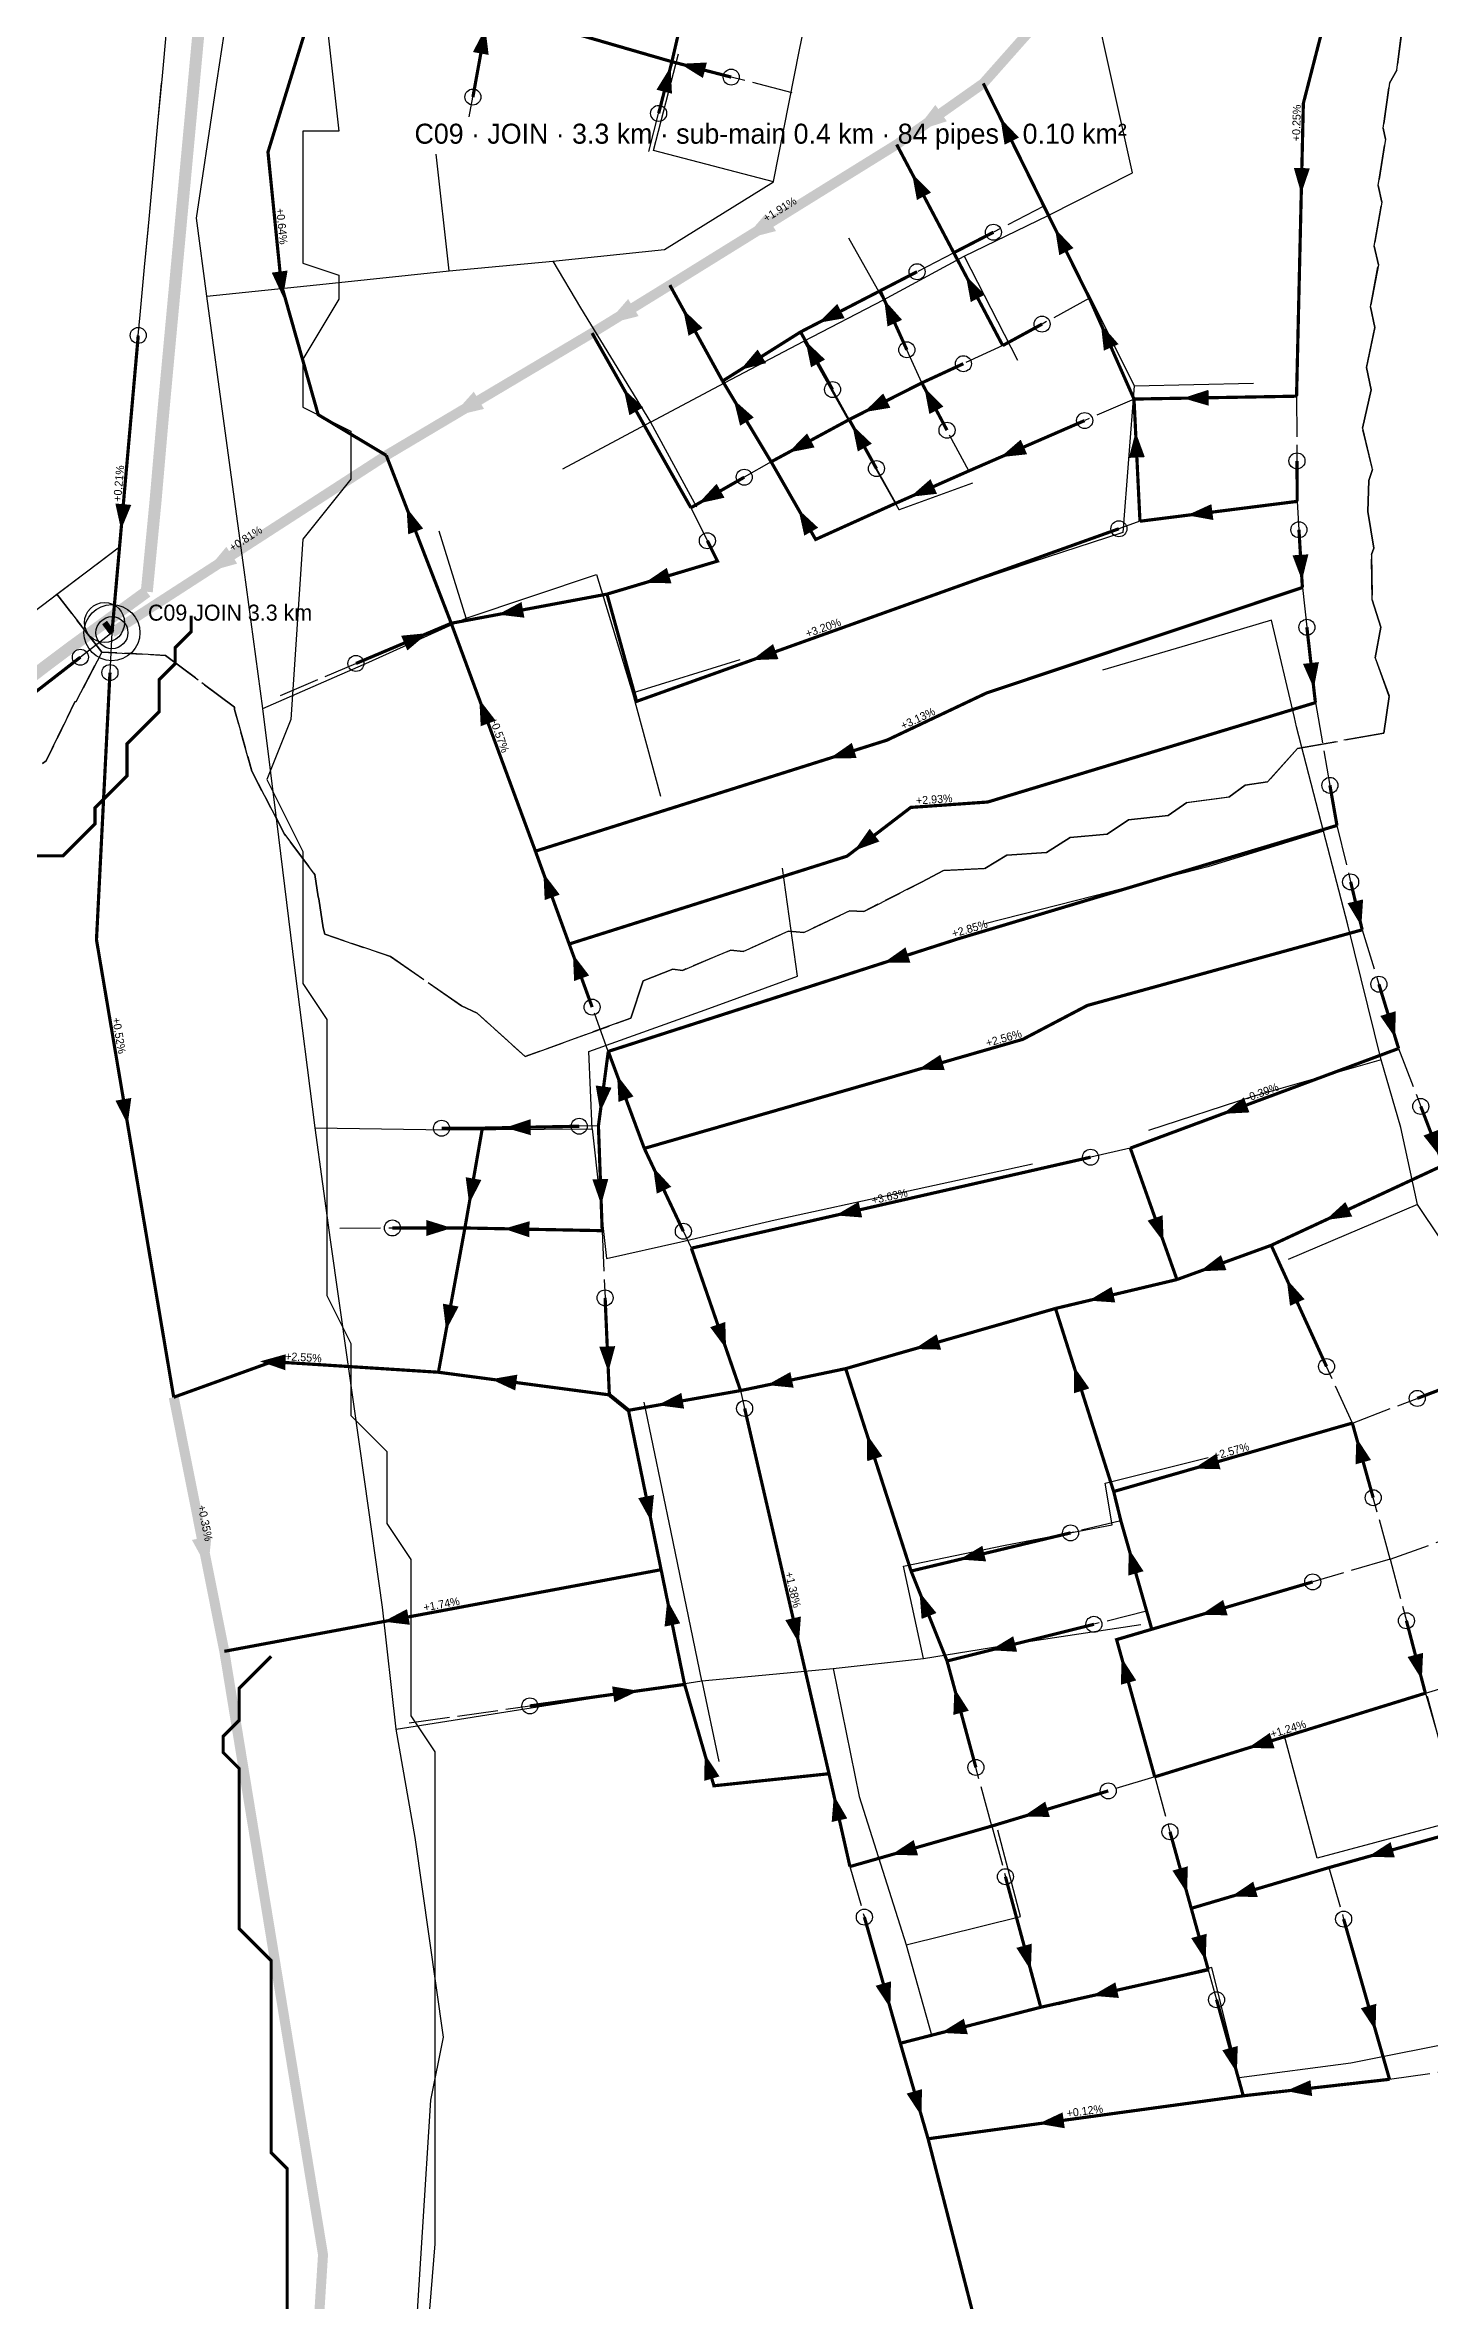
# Model space of a CAD drawing. Header units: metres. Extents: x 442821 to 452274, y 2561971 to 2571293.
# Drawn here: x 449895 to 450241, y 2568316 to 2568880 of the extents above; entities that cross this region are included whole.
import ezdxf
from ezdxf.enums import TextEntityAlignment as Align

# ---------------------------------------------------------------- set-up
doc = ezdxf.new("R2010")
doc.units = ezdxf.units.M
doc.header["$LTSCALE"] = 8
doc.linetypes.add('DASHDOT', pattern=[3.556, 2.54, -0.508, 0, -0.508])
doc.linetypes.add('DASHED', pattern=[1.524, 1.27, -0.254])
for name, color, linetype in [('A_ARROWS', 7, 'Continuous'), ('A_BUILT_2006', 252, 'Continuous'), ('A_CATCH_LABEL', 7, 'Continuous'), ('A_CATCHMENTS', 7, 'Continuous'), ('A_DROPPED', 1, 'Continuous'), ('A_ENVELOPE', 3, 'Continuous'), ('A_GRADIENT', 8, 'Continuous'), ('A_HEAD_GAP', 8, 'Continuous'), ('A_HEADS', 8, 'Continuous'), ('A_JOIN_LINK', 6, 'Continuous'), ('A_MAIN_PIPE', 5, 'Continuous'), ('A_OUTLET_LABEL', 7, 'Continuous'), ('A_OUTLETS', 7, 'Continuous'), ('A_STREAMS', 5, 'Continuous'), ('A_WADI', 4, 'Continuous')]:
    doc.layers.add(name, color=color, linetype=linetype)

msp = doc.modelspace()

# ---------------------------------------------------------------- linework, layer by layer
at = {"layer": 'A_ARROWS', "color": 2}
for points in [[(450005.41, 2568883.72), (450006.24, 2568877.06), (450002.3, 2568877.78)], [(450051.7, 2568874.07), (450052.05, 2568867.37), (450048.17, 2568868.36)], [(450054.09, 2568874.83), (450060.78, 2568875.16), (450059.78, 2568871.29)], [(450112.77, 2568857.91), (450117.87, 2568864.56), (450120.75, 2568860.47)], [(450134.13, 2568861.26), (450138.76, 2568856.41), (450135.17, 2568854.63)], [(450112.04, 2568847.4), (450116.8, 2568842.67), (450113.26, 2568840.8)], [(450209.3, 2568842.38), (450207.45, 2568848.82), (450211.45, 2568848.73)], [(450069.93, 2568830.95), (450075.42, 2568837.29), (450078.05, 2568833.04)], [(450147.78, 2568833.64), (450152.41, 2568828.78), (450148.83, 2568827.01)], [(449954.85, 2568816.57), (449952.03, 2568822.65), (449955.99, 2568823.17)], [(450125.5, 2568821.88), (450130.25, 2568817.15), (450126.71, 2568815.29)], [(450035.59, 2568809.71), (450041.09, 2568816.04), (450043.72, 2568811.78)], [(450105.1, 2568815.85), (450109.56, 2568810.84), (450105.91, 2568809.2)], [(450054.85, 2568813.44), (450059.69, 2568808.79), (450056.18, 2568806.87)], [(450088.59, 2568810.1), (450093.35, 2568814.81), (450095.19, 2568811.26)], [(450159.22, 2568809.81), (450163.64, 2568804.77), (450159.98, 2568803.15)], [(450085.43, 2568805.56), (450090.29, 2568800.93), (450086.79, 2568798.99)], [(450069.1, 2568798.32), (450073.45, 2568803.43), (450075.58, 2568800.04)], [(449996.92, 2568786.65), (450002.52, 2568792.89), (450005.08, 2568788.59)], [(450039.99, 2568793.57), (450044.88, 2568788.98), (450041.4, 2568787.01)], [(450115.12, 2568793.89), (450119.9, 2568789.18), (450116.37, 2568787.3)], [(450179.76, 2568791.27), (450186.12, 2568793.38), (450186.19, 2568789.38)], [(450067.48, 2568790.9), (450072.5, 2568786.45), (450069.07, 2568784.39)], [(450100.03, 2568787.78), (450104.84, 2568792.45), (450106.64, 2568788.88)], [(450081.12, 2568777.68), (450085.8, 2568782.49), (450087.7, 2568778.97)], [(450097.12, 2568784.52), (450101.98, 2568779.9), (450098.48, 2568777.95)], [(450167.91, 2568782.83), (450170.22, 2568776.54), (450166.23, 2568776.34)], [(450134.13, 2568776.53), (450139.2, 2568780.91), (450140.8, 2568777.25)], [(450111.61, 2568766.62), (450116.65, 2568771.04), (450118.27, 2568767.38)], [(449914.37, 2568758.4), (449912.95, 2568764.95), (449916.93, 2568764.6)], [(450058.64, 2568764.96), (450063.2, 2568769.87), (450065.19, 2568766.4)], [(450180.75, 2568762.01), (450186.85, 2568764.79), (450187.35, 2568760.82)], [(449985.7, 2568763.93), (449989.87, 2568758.68), (449986.14, 2568757.24)], [(450083.66, 2568763.46), (450088.58, 2568758.9), (450085.11, 2568756.91)], [(449935.32, 2568747.68), (449940.68, 2568754.12), (449943.4, 2568749.93)], [(450045.2, 2568745.11), (450050.76, 2568748.86), (450051.91, 2568745.02)], [(450209.48, 2568745.73), (450207.11, 2568752), (450211.1, 2568752.24)], [(450008.52, 2568737.2), (450014.44, 2568740.34), (450015.18, 2568736.41)], [(449991.04, 2568732.56), (449985.92, 2568728.22), (449984.37, 2568731.91)], [(450071.95, 2568725.79), (450077.31, 2568729.83), (450078.65, 2568726.06)], [(450212.44, 2568718.74), (450209.74, 2568724.87), (450213.71, 2568725.32)], [(450003.91, 2568715.99), (450008, 2568710.68), (450004.25, 2568709.29)], [(450091.49, 2568701.29), (450096.99, 2568705.13), (450098.2, 2568701.31)], [(450097.6, 2568678.19), (450101.46, 2568683.66), (450103.9, 2568680.49)], [(450019.93, 2568672.54), (450024, 2568667.21), (450020.24, 2568665.84)], [(450027.29, 2568652.31), (450031.35, 2568646.98), (450027.6, 2568645.61)]]:
    msp.add_solid(points, dxfattribs=at)
at = {"layer": 'A_ARROWS', "color": 1}
for points in [[(450224.32, 2568659.31), (450220.88, 2568665.06), (450224.76, 2568666)], [(450104.92, 2568650.16), (450110.4, 2568654.02), (450111.63, 2568650.21)], [(450232.84, 2568631.35), (450229.05, 2568636.88), (450232.87, 2568638.05)], [(450113.51, 2568623.48), (450119.11, 2568627.18), (450120.21, 2568623.33)], [(450034.13, 2568612.89), (450032.99, 2568619.5), (450036.95, 2568618.97)], [(450038.34, 2568622.07), (450042.44, 2568616.77), (450038.69, 2568615.38)], [(449916.02, 2568609.74), (449912.98, 2568615.72), (449916.93, 2568616.39)], [(450189.66, 2568612.41), (450194.96, 2568616.52), (450196.36, 2568612.77)], [(450010.34, 2568608.95), (450016.7, 2568611.08), (450016.78, 2568607.08)], [(450244, 2568601.72), (450239.84, 2568606.98), (450243.57, 2568608.41)], [(450001.36, 2568589.93), (450000.49, 2568596.58), (450004.43, 2568595.89)], [(450034.37, 2568589.7), (450032.15, 2568596.03), (450036.14, 2568596.17)], [(450047.33, 2568599.11), (450051.87, 2568594.18), (450048.25, 2568592.47)], [(450092.9, 2568587.04), (450098.69, 2568590.42), (450099.58, 2568586.52)], [(450215.38, 2568585.88), (450220.34, 2568590.39), (450222.03, 2568586.76)], [(449997.06, 2568583.89), (449990.66, 2568581.89), (449990.66, 2568585.89)], [(450010.02, 2568583.7), (450016.46, 2568585.58), (450016.38, 2568581.58)], [(450174.92, 2568580.37), (450170.9, 2568585.73), (450174.67, 2568587.07)], [(450183.91, 2568573.06), (450189.24, 2568577.12), (450190.6, 2568573.36)], [(450156.14, 2568565.74), (450161.91, 2568569.17), (450162.83, 2568565.28)], [(450205.67, 2568571.08), (450210.14, 2568566.09), (450206.5, 2568564.43)], [(449995.6, 2568558.33), (449994.79, 2568564.98), (449998.73, 2568564.26)], [(450065.57, 2568553.7), (450061.59, 2568559.1), (450065.37, 2568560.4)], [(450112.59, 2568553.65), (450118.19, 2568557.34), (450119.29, 2568553.5)], [(449949.09, 2568550.55), (449955.55, 2568552.34), (449955.42, 2568548.34)], [(450036.15, 2568547.88), (450033.88, 2568554.19), (450037.87, 2568554.37)], [(450006.8, 2568546.1), (450013.41, 2568547.24), (450012.88, 2568543.28)], [(450075.77, 2568544.63), (450081.63, 2568547.89), (450082.45, 2568543.98)], [(450152.5, 2568549.29), (450156.34, 2568543.8), (450152.53, 2568542.59)], [(450048.43, 2568539.6), (450054.39, 2568542.68), (450055.08, 2568538.74)], [(450100.76, 2568532.31), (450104.63, 2568526.84), (450100.83, 2568525.61)], [(450223.08, 2568531.52), (450226.73, 2568525.9), (450222.87, 2568524.82)], [(450182.44, 2568523.76), (450188.04, 2568527.45), (450189.14, 2568523.61)], [(450046.87, 2568510.5), (450043.62, 2568516.37), (450047.54, 2568517.17)], [(449936.09, 2568498.58), (449932.08, 2568505.94), (449936.98, 2568506.92)], [(450123.85, 2568501.03), (450129.61, 2568504.47), (450130.54, 2568500.58)], [(450166.22, 2568503.71), (450169.9, 2568498.11), (450166.06, 2568497.01)], [(449979.91, 2568485.51), (449985.83, 2568488.65), (449986.56, 2568484.72)], [(450050.88, 2568490.94), (450054.12, 2568485.08), (450050.2, 2568484.27)], [(450113.91, 2568492.87), (450118.14, 2568487.67), (450114.43, 2568486.19)], [(450184.21, 2568487.21), (450189.78, 2568490.94), (450190.91, 2568487.1)], [(450083.76, 2568480.12), (450080.37, 2568485.9), (450084.27, 2568486.8)], [(450131.59, 2568478.37), (450137.32, 2568481.86), (450138.29, 2568477.98)], [(450239.44, 2568471), (450235.88, 2568476.69), (450239.75, 2568477.7)], [(450164.43, 2568476.46), (450168.07, 2568470.82), (450164.22, 2568469.75)], [(450043.7, 2568468.23), (450037.64, 2568465.36), (450037.09, 2568469.32)], [(450122.63, 2568468.9), (450126.23, 2568463.24), (450122.37, 2568462.2)], [(450195.92, 2568453.9), (450201.44, 2568457.7), (450202.62, 2568453.88)], [(450060.24, 2568452.42), (450063.93, 2568446.83), (450060.09, 2568445.72)], [(450092.5, 2568442.12), (450095.86, 2568436.32), (450091.96, 2568435.44)], [(450139.78, 2568436.78), (450145.33, 2568440.54), (450146.48, 2568436.71)], [(450106.85, 2568427.25), (450112.45, 2568430.93), (450113.55, 2568427.08)], [(450225.99, 2568426.77), (450231.62, 2568430.42), (450232.69, 2568426.57)], [(450180.75, 2568417.66), (450177.11, 2568423.29), (450180.97, 2568424.36)], [(450191.74, 2568416.8), (450197.31, 2568420.53), (450198.44, 2568416.7)], [(450141.72, 2568398.33), (450138.12, 2568403.99), (450141.98, 2568405.03)], [(450185.43, 2568400.8), (450181.79, 2568406.43), (450185.65, 2568407.5)], [(450106.61, 2568388.91), (450102.93, 2568394.51), (450106.78, 2568395.61)], [(450157.05, 2568392.02), (450162.85, 2568395.37), (450163.73, 2568391.46)], [(450227.88, 2568383.3), (450224.2, 2568388.9), (450228.04, 2568390.01)], [(450119.27, 2568382.75), (450124.98, 2568386.28), (450125.97, 2568382.4)], [(450193.22, 2568372.76), (450189.58, 2568378.39), (450193.43, 2568379.46)], [(450205.46, 2568368.21), (450211.59, 2568370.91), (450212.04, 2568366.94)], [(450114.39, 2568361.97), (450110.68, 2568367.56), (450114.53, 2568368.68)], [(450143.59, 2568360.02), (450149.66, 2568362.87), (450150.2, 2568358.91)]]:
    msp.add_solid(points, dxfattribs=at)
at = {"layer": 'A_BUILT_2006', "color": 252}
for points in [[(450083.94, 2568878.29), (450090.78, 2568911.35)], [(449937.84, 2568866.9), (449943.09, 2568901.51)], [(450162.04, 2568870.39), (450157.47, 2568891.16)], [(450047.4, 2568853.18), (450053.71, 2568877.32)], [(450077.39, 2568845.38), (450077.4, 2568845.43), (450083.94, 2568878.29)], [(449933.19, 2568836.25), (449937.84, 2568866.9)], [(450167.13, 2568847.61), (450162.04, 2568870.39)], [(449996.33, 2568823.12), (449993.09, 2568852.29)], [(450077.39, 2568845.38), (450047.4, 2568853.18)], [(450050.21, 2568828.47), (450077.39, 2568845.38)], [(450146.05, 2568836.9), (450167.13, 2568847.61)], [(449935.83, 2568816.79), (449933.19, 2568836.25)], [(450125.1, 2568826.76), (450146.05, 2568836.9)], [(450146.05, 2568836.9), (450157.59, 2568814.54)], [(450022.3, 2568825.53), (450050.21, 2568828.47)], [(450104.88, 2568815.82), (450096.24, 2568831.27)], [(450104.88, 2568815.82), (450125.1, 2568826.76)], [(450125.1, 2568826.76), (450138.36, 2568800.77)], [(449965.67, 2568819.89), (449996.33, 2568823.12)], [(449996.33, 2568823.12), (450022.3, 2568825.53)], [(450022.3, 2568825.53), (450029.16, 2568813.88)], [(449935.83, 2568816.79), (449965.67, 2568819.89)], [(449940.41, 2568783.1), (449935.83, 2568816.79)], [(450084.98, 2568805.49), (450104.88, 2568815.82)], [(450029.16, 2568813.88), (450046.67, 2568785.24)], [(450157.59, 2568814.54), (450167.55, 2568794.32)], [(450065.2, 2568795.1), (450084.98, 2568805.49)], [(450084.98, 2568805.49), (450095.75, 2568786.48)], [(450046.67, 2568785.24), (450065.2, 2568795.1)], [(450167.55, 2568794.32), (450164.71, 2568757.67)], [(450167.55, 2568794.32), (450197.33, 2568795.01)], [(449945.12, 2568748.41), (449940.41, 2568783.1)], [(450046.67, 2568785.24), (450024.66, 2568773.5)], [(450046.67, 2568785.24), (450058.2, 2568764.15)], [(450095.75, 2568786.48), (450108.74, 2568763.41)], [(450108.74, 2568763.41), (450108.9, 2568763.46), (450127.2, 2568770.13)], [(450000.63, 2568736.33), (449993.86, 2568758.02)], [(450164.71, 2568757.67), (450142, 2568750.25)], [(449949.83, 2568713.73), (449945.12, 2568748.41)], [(450142, 2568750.25), (450116.11, 2568741.53)], [(450000.63, 2568736.33), (450033.16, 2568747.2)], [(450033.16, 2568747.2), (450042.16, 2568717.66)], [(449976.3, 2568725.32), (450000.63, 2568736.33)], [(450201.88, 2568735.76), (450180.85, 2568729.58)], [(450208.12, 2568709.13), (450207.59, 2568711.43), (450201.88, 2568735.76)], [(449949.83, 2568713.73), (449976.3, 2568725.32)], [(450042.16, 2568717.66), (450069.07, 2568725.99)], [(450180.85, 2568729.58), (450159.64, 2568723.34)], [(449953.79, 2568681.59), (449949.83, 2568713.73)], [(450042.16, 2568717.66), (450049.15, 2568691.77)], [(450214.87, 2568683.03), (450208.12, 2568709.13)], [(449957.78, 2568648.87), (449953.79, 2568681.59)], [(450214.87, 2568683.03), (450185.93, 2568674.19)], [(450220.93, 2568659.67), (450214.87, 2568683.03)], [(450185.93, 2568674.19), (450157.68, 2568666.9)], [(450083.45, 2568646.86), (450079.65, 2568673.82)], [(450157.68, 2568666.9), (450129.9, 2568659.83)], [(450229.24, 2568625.93), (450220.93, 2568659.67)], [(449962.88, 2568608.93), (449957.78, 2568648.87)], [(450060.38, 2568638.38), (450083.45, 2568646.86)], [(450031.24, 2568628.02), (450060.38, 2568638.38)], [(450032.11, 2568608.64), (450031.24, 2568628.02)], [(450229.24, 2568625.93), (450197.23, 2568616.75)], [(450234.17, 2568609), (450229.24, 2568625.93)], [(450197.23, 2568616.75), (450171.1, 2568608.28)], [(449962.88, 2568608.93), (449996.02, 2568608.39)], [(449966.71, 2568580.95), (449962.88, 2568608.93)], [(449996.02, 2568608.39), (450032.11, 2568608.64)], [(450032.11, 2568608.64), (450035.72, 2568576.26)], [(450238.35, 2568589.75), (450234.17, 2568609)], [(450109.2, 2568592.73), (450142.12, 2568599.89)], [(450077.83, 2568585.96), (450109.2, 2568592.73)], [(450238.35, 2568589.75), (450206.05, 2568576.01)], [(450261.67, 2568554.91), (450238.35, 2568589.75)], [(450054.27, 2568580.44), (450077.83, 2568585.96)], [(449971.03, 2568550.42), (449966.71, 2568580.95)], [(450035.72, 2568576.26), (450054.27, 2568580.44)], [(449975.28, 2568520.42), (449971.03, 2568550.42)], [(450051.82, 2568507.87), (450045.1, 2568540.35)], [(450160.27, 2568520.11), (450186.04, 2568526.55)], [(449979.71, 2568489.14), (449975.28, 2568520.42)], [(450162.06, 2568509.73), (450160.27, 2568520.11)], [(450059.52, 2568470.75), (450051.82, 2568507.87)], [(450135.34, 2568504.6), (450162.06, 2568509.73)], [(450109.92, 2568499.35), (450135.34, 2568504.6)], [(450114.93, 2568476.32), (450109.92, 2568499.35)], [(449983.14, 2568458.6), (449979.71, 2568489.14)], [(450143.21, 2568480.86), (450169.22, 2568484.79)], [(450114.93, 2568476.32), (450143.21, 2568480.86)], [(450059.52, 2568470.75), (450092.36, 2568473.81)], [(450092.36, 2568473.81), (450114.93, 2568476.32)], [(450092.36, 2568473.81), (450098.86, 2568441.77)], [(450021.61, 2568464.71), (450059.52, 2568470.75)], [(450059.52, 2568470.75), (450063.76, 2568450.58)], [(450249.09, 2568435.94), (450240.85, 2568466.79)], [(449983.14, 2568458.6), (450021.61, 2568464.71)], [(449987.86, 2568431.59), (449983.14, 2568458.6)], [(450213.29, 2568426.43), (450205, 2568457.21)], [(450098.86, 2568441.77), (450110.57, 2568404.76)], [(450139.18, 2568411.86), (450133.5, 2568433.38)], [(450249.09, 2568435.94), (450213.29, 2568426.43)], [(449994.93, 2568381.67), (449987.86, 2568431.59)], [(450110.57, 2568404.76), (450139.18, 2568411.86)], [(450110.57, 2568404.76), (450116.95, 2568381.92)], [(450186.98, 2568399.05), (450148.63, 2568389.72)], [(450193.8, 2568371.47), (450186.98, 2568399.05)], [(449991.77, 2568365.9), (449994.93, 2568381.67)], [(450251.34, 2568381.1), (450221.73, 2568375.2)], [(450221.73, 2568375.2), (450193.8, 2568371.47)], [(449989.7, 2568332.96), (449991.77, 2568365.9)], [(449987.62, 2568300.03), (449989.7, 2568332.96)]]:
    msp.add_lwpolyline(points, dxfattribs=at)
at = {"layer": 'A_CATCHMENTS', "color": 1, "linetype": 'DASHED'}
msp.add_lwpolyline([(449894.73, 2568699.95), (449895.62, 2568700.61), (449902.83, 2568715.38), (449903.14, 2568715.49), (449909.56, 2568727.8), (449925.49, 2568726.99), (449942.7, 2568714.01), (449942.72, 2568713.49), (449947.07, 2568698.02), (449955.2, 2568682.35), (449962.81, 2568672.22), (449963.63, 2568666.67), (449963.79, 2568666.15), (449964.86, 2568658.91), (449965.33, 2568657.28), (449981.67, 2568651.75), (449999.49, 2568639.4), (450003.39, 2568637.56), (450015.34, 2568626.72), (450041.79, 2568636.35), (450044.82, 2568645.68), (450052.27, 2568648.59), (450054.65, 2568648.28), (450066.72, 2568653.34), (450069.82, 2568652.99), (450081.17, 2568658.08), (450084.99, 2568657.72), (450096.46, 2568663.19), (450099.99, 2568662.99), (450114.4, 2568670.3), (450114.41, 2568670.31), (450119.91, 2568673.25), (450130.23, 2568673.76), (450135.76, 2568677.06), (450145.63, 2568677.71), (450151.53, 2568681.51), (450160.84, 2568682.32), (450166.1, 2568685.86), (450176.04, 2568686.94), (450180.68, 2568690.2), (450191.23, 2568691.58), (450195.27, 2568694.53), (450200.9, 2568695.39), (450208.37, 2568703.74), (450229.97, 2568707.54), (450231.3, 2568716.7), (450227.8, 2568726.41), (450229.22, 2568734.01), (450227.05, 2568740.89), (450226.84, 2568752.22), (450227.45, 2568753.81), (450225.91, 2568762.97), (450226.19, 2568770.66), (450227.08, 2568773.44), (450224.61, 2568783.8), (450226.78, 2568793.32), (450225.59, 2568798.96), (450227.68, 2568808.97), (450226.57, 2568814.11), (450228.57, 2568824.62), (450227.55, 2568829.26), (450229.46, 2568840.27), (450228.53, 2568844.41), (450230.36, 2568856), (450229.74, 2568858.74), (450231.35, 2568870), (450233.18, 2568873.27), (450234.67, 2568884.81)], dxfattribs=at)
at = {"layer": 'A_CATCHMENTS', "color": 2, "linetype": 'DASHED'}
msp.add_lwpolyline([(450234.67, 2568884.81), (450233.18, 2568873.27), (450231.35, 2568870), (450229.74, 2568858.74), (450230.36, 2568856), (450228.53, 2568844.41), (450229.46, 2568840.27), (450227.55, 2568829.26), (450228.57, 2568824.62), (450226.57, 2568814.11), (450227.68, 2568808.97), (450225.59, 2568798.96), (450226.78, 2568793.32), (450224.61, 2568783.8), (450227.08, 2568773.44), (450226.19, 2568770.66), (450225.91, 2568762.97), (450227.45, 2568753.81), (450226.84, 2568752.22), (450227.05, 2568740.89), (450229.22, 2568734.01), (450227.8, 2568726.41), (450231.3, 2568716.7), (450229.97, 2568707.54), (450208.37, 2568703.74), (450200.9, 2568695.39), (450195.27, 2568694.53), (450191.23, 2568691.58), (450180.68, 2568690.2), (450176.04, 2568686.94), (450166.1, 2568685.86), (450160.84, 2568682.32), (450151.53, 2568681.51), (450145.63, 2568677.71), (450135.76, 2568677.06), (450130.23, 2568673.76), (450119.91, 2568673.25), (450114.41, 2568670.31), (450114.4, 2568670.3), (450099.99, 2568662.99), (450096.46, 2568663.19), (450084.99, 2568657.72), (450081.17, 2568658.08), (450069.82, 2568652.99), (450066.72, 2568653.34), (450054.65, 2568648.28), (450052.27, 2568648.59), (450044.82, 2568645.68), (450041.79, 2568636.35), (450015.34, 2568626.72), (450003.39, 2568637.56), (449999.49, 2568639.4), (449981.67, 2568651.75), (449965.33, 2568657.28), (449964.86, 2568658.91), (449963.79, 2568666.15), (449963.63, 2568666.67), (449962.81, 2568672.22), (449955.2, 2568682.35), (449947.07, 2568698.02), (449947.07, 2568698.02), (449942.72, 2568713.49), (449942.7, 2568714.01), (449925.49, 2568726.99), (449909.56, 2568727.8), (449898.32, 2568742.27), (449913.96, 2568754.11), (449915, 2568766.07), (449915.31, 2568769.61), (449916.04, 2568778.02), (449916.93, 2568788.21), (449918.04, 2568800.16), (449918.67, 2568806.95), (449919.15, 2568812.1), (449920.25, 2568824.05), (449921.36, 2568836), (449922.47, 2568847.95), (449923.58, 2568859.9), (449924.69, 2568871.85), (449925.8, 2568883.8)], dxfattribs=at)
at = {"layer": 'A_CATCHMENTS', "color": 3, "linetype": 'DASHED'}
msp.add_lwpolyline([(449838.38, 2568696.9), (449898.32, 2568742.27), (449909.56, 2568727.8), (449903.14, 2568715.49), (449902.83, 2568715.38), (449895.62, 2568700.61), (449894.73, 2568699.95)], dxfattribs=at)
at = {"layer": 'A_DROPPED', "color": 1, "const_width": 1}
msp.add_lwpolyline([(450041.17, 2568538.32), (450036.4, 2568542.18)], dxfattribs=at)
at = {"layer": 'A_ENVELOPE', "color": 3}
msp.add_lwpolyline([(449838.38, 2568696.9), (449913.96, 2568754.11), (449915, 2568766.07), (449915, 2568766.07), (449915.31, 2568769.61), (449916.04, 2568778.02), (449916.93, 2568788.21), (449918.04, 2568800.16), (449918.67, 2568806.95), (449919.15, 2568812.1), (449920.25, 2568824.05), (449921.36, 2568836), (449922.47, 2568847.95), (449923.58, 2568859.9), (449924.69, 2568871.85), (449925.8, 2568883.8)], dxfattribs=at)
at = {"layer": 'A_HEAD_GAP', "color": 8, "linetype": 'DASHED'}
for points in [[(450082.05, 2568867.59), (450066.85, 2568871.52)], [(450001.4, 2568861.57), (450002.3, 2568866.54)], [(450046.27, 2568852.89), (450048.72, 2568862.45)], [(450145, 2568839.26), (450132.38, 2568832.74)], [(450122.47, 2568827.62), (450113.31, 2568822.88)], [(450156.39, 2568816.23), (450144.53, 2568809.78)], [(450134.7, 2568804.43), (450124.87, 2568799.89)], [(450114.48, 2568795.09), (450110.74, 2568803.36)], [(450096.34, 2568785.92), (450092.17, 2568793.43)], [(450167.51, 2568791.05), (450155.18, 2568785.68)], [(450208.13, 2568791.77), (450208.24, 2568775.6)], [(450126.21, 2568773.08), (450120.78, 2568783.26)], [(450076.83, 2568775.37), (450070.11, 2568771.52)], [(450107.97, 2568765.01), (450103.15, 2568773.67)], [(450208.3, 2568765.48), (450208.73, 2568758.39)], [(450056.78, 2568763.89), (450060.89, 2568755.64)], [(450169, 2568760.52), (450163.74, 2568758.64)], [(450209.59, 2568743.95), (450210.71, 2568734.01)], [(449912.1, 2568732.67), (449904.2, 2568726.54)], [(449912.1, 2568732.67), (449911.6, 2568722.69)], [(449954.18, 2568716.99), (449973.07, 2568724.97)], [(450212.84, 2568715.18), (450216.47, 2568694.51)], [(450218.23, 2568684.49), (450221.65, 2568670.37)], [(450224.54, 2568658.41), (450228.71, 2568644.8)], [(450036.13, 2568628.02), (450032.1, 2568639.09)], [(450233.63, 2568628.75), (450239.18, 2568614.27)], [(450033.67, 2568609.42), (450028.86, 2568609.32)], [(450166.59, 2568603.84), (450156.66, 2568601.58)], [(449969.08, 2568583.88), (449982.19, 2568583.89)], [(450034.61, 2568583.22), (450035.34, 2568566.43)], [(450056.89, 2568578.84), (450054.89, 2568583.07)], [(450222.07, 2568535.13), (450215.62, 2568549.27)], [(450069.18, 2568543.25), (450070.21, 2568538.79)], [(450222.07, 2568535.13), (450238.29, 2568541.31)], [(450231.56, 2568501.15), (450227.28, 2568516.49)], [(450164.23, 2568510.7), (450151.65, 2568507.69)], [(450231.56, 2568501.15), (450247.59, 2568506.88)], [(450231.56, 2568501.15), (450212.16, 2568495.44)], [(450231.56, 2568501.15), (450235.59, 2568485.74)], [(450170.67, 2568488.13), (450157.49, 2568484.84)], [(450240.32, 2568467.63), (450258.07, 2568472.97)], [(450240.32, 2568467.63), (450245.49, 2568449.94)], [(449986.41, 2568460.24), (450016.55, 2568464.44)], [(450131.95, 2568434.42), (450127.99, 2568449.08)], [(450172.69, 2568446.71), (450161.08, 2568443.21)], [(450172.69, 2568446.71), (450176.5, 2568432.99)], [(450131.95, 2568434.42), (450135.38, 2568421.77)], [(450096.52, 2568424.3), (450100.12, 2568411.68)], [(450216.23, 2568424.04), (450219.9, 2568411.18)], [(450186.07, 2568398.51), (450188.15, 2568391.02)], [(450231.36, 2568371.13), (450244.34, 2568373.05)]]:
    msp.add_lwpolyline(points, dxfattribs=at)
at = {"layer": 'A_HEADS', "color": 2}
for centre in [(450066.85, 2568871.52), (450002.3, 2568866.54), (450048.72, 2568862.45), (450132.38, 2568832.74), (450113.31, 2568822.88), (450144.53, 2568809.78), (449918.67, 2568806.95), (450110.74, 2568803.36), (450124.87, 2568799.89), (450092.17, 2568793.43), (450155.18, 2568785.68), (450120.78, 2568783.26), (450103.15, 2568773.67), (450208.24, 2568775.6), (450070.11, 2568771.52), (450163.74, 2568758.64), (450208.73, 2568758.39), (450060.89, 2568755.64), (450210.71, 2568734.01), (449973.07, 2568724.97), (450032.1, 2568639.09)]:
    msp.add_circle(centre, 2, dxfattribs=at)
at = {"layer": 'A_HEADS', "color": 3}
msp.add_circle((449904.2, 2568726.54), 2, dxfattribs=at)
at = {"layer": 'A_HEADS', "color": 1}
for centre in [(449911.6, 2568722.69), (450216.47, 2568694.51), (450221.65, 2568670.37), (450228.71, 2568644.8), (450239.18, 2568614.27), (449994.46, 2568608.81), (450028.86, 2568609.32), (450156.66, 2568601.58), (449982.19, 2568583.89), (450054.89, 2568583.07), (450035.34, 2568566.43), (450215.62, 2568549.27), (450070.21, 2568538.79), (450238.29, 2568541.31), (450227.28, 2568516.49), (450151.65, 2568507.69), (450212.16, 2568495.44), (450157.49, 2568484.84), (450235.59, 2568485.74), (450016.55, 2568464.44), (450127.99, 2568449.08), (450161.08, 2568443.21), (450176.5, 2568432.99), (450135.38, 2568421.77), (450100.12, 2568411.68), (450219.9, 2568411.18), (450188.15, 2568391.02)]:
    msp.add_circle(centre, 2, dxfattribs=at)
at = {"layer": 'A_JOIN_LINK', "color": 6, "const_width": 1.5}
msp.add_lwpolyline([(449912.1, 2568732.67), (449910.25, 2568735.2)], dxfattribs=at)
at = {"layer": 'A_JOIN_LINK', "color": 6}
msp.add_circle((449910.25, 2568735.2), 5, dxfattribs=at)
at = {"layer": 'A_MAIN_PIPE', "color": 5, "const_width": 3}
for points in [[(449933.76, 2568883.06), (449932.65, 2568871.11), (449931.55, 2568859.16), (449930.44, 2568847.21), (449929.33, 2568835.26), (449928.22, 2568823.31), (449927.11, 2568811.37), (449926.63, 2568806.21), (449926, 2568799.42), (449924.9, 2568787.49), (449924.81, 2568786.5), (449924.01, 2568777.33), (449923.28, 2568768.92), (449922.97, 2568765.37), (449920.8, 2568742.9)], [(449920.8, 2568742.9), (449908.94, 2568734.24), (449904.49, 2568731), (449901.76, 2568729.01), (449896.2, 2568724.85), (449887.29, 2568718.02)]]:
    msp.add_lwpolyline(points, dxfattribs=at)
at = {"layer": 'A_OUTLETS', "color": 5}
for radius in [7, 4]:
    msp.add_circle((449912.1, 2568732.67), radius, dxfattribs=at)
at = {"layer": 'A_SECONDARY_HEADER', "color": 2, "const_width": 2.5}
for points in [[(450192.62, 2568960.7), (450158.2, 2568901.96), (450129.84, 2568869.94)], [(450129.84, 2568869.94), (450108.2, 2568854.68)], [(450108.2, 2568854.68), (450051.51, 2568819.53)], [(450051.51, 2568819.53), (450032.08, 2568807.55)], [(450032.08, 2568807.55), (449980.65, 2568776.98)], [(449980.65, 2568776.98), (449912.1, 2568732.67)]]:
    msp.add_lwpolyline(points, dxfattribs=at)
at = {"layer": 'A_SECONDARY_HEADER', "color": 1, "linetype": 'DASHED', "const_width": 2.5}
for points in [[(449927.53, 2568541.59), (449940.18, 2568478.09)], [(449940.18, 2568478.09), (449964.84, 2568327.29), (449952.65, 2568135.55)]]:
    msp.add_lwpolyline(points, dxfattribs=at)
at = {"layer": 'A_SECONDARY_MAIN', "color": 2, "const_width": 0.8}
for points in [[(450060.76, 2568913.19), (450052.03, 2568875.36)], [(449972.77, 2568895.78), (449960.15, 2568882.2), (449951.09, 2568852.78), (449954.41, 2568819.72), (449963.64, 2568787.15), (449980.65, 2568776.98)], [(450145, 2568839.26), (450129.84, 2568869.94)], [(450122.47, 2568827.62), (450108.2, 2568854.68)], [(450156.39, 2568816.23), (450145, 2568839.26)], [(450134.7, 2568804.43), (450122.47, 2568827.62)], [(450064.69, 2568795.55), (450051.51, 2568819.53)], [(450104.08, 2568818.11), (450084.18, 2568807.82)], [(450167.51, 2568791.05), (450156.39, 2568816.23)], [(450056.78, 2568763.89), (450032.08, 2568807.55)], [(450076.83, 2568775.37), (450064.69, 2568795.55)], [(450114.48, 2568795.09), (450096.34, 2568785.92)], [(450208.13, 2568791.77), (450167.51, 2568791.05)], [(450169, 2568760.52), (450167.51, 2568791.05)], [(450107.97, 2568765.01), (450087.95, 2568755.97), (450076.83, 2568775.37)], [(450208.3, 2568765.48), (450169, 2568760.52)], [(450035.81, 2568742.3), (449996.88, 2568735.02)], [(450209.59, 2568743.95), (450130.72, 2568717.62), (450105.78, 2568705.81), (450017.92, 2568678.06)], [(450017.92, 2568678.06), (449996.88, 2568735.02)], [(450212.84, 2568715.18), (450130.97, 2568690.35), (450111.73, 2568689), (450095.81, 2568676.82), (450026.36, 2568654.86)]]:
    msp.add_lwpolyline(points, dxfattribs=at)
at = {"layer": 'A_SECONDARY_MAIN', "color": 2, "linetype": 'DASHDOT', "const_width": 0.8}
for points in [[(450002.3, 2568866.54), (450006.3, 2568888.61)], [(450048.72, 2568862.45), (450052.03, 2568875.36)], [(450066.85, 2568871.52), (450052.03, 2568875.36)], [(450084.18, 2568807.82), (450064.69, 2568795.55)], [(449973.07, 2568724.97), (449996.88, 2568735.02)]]:
    msp.add_lwpolyline(points, dxfattribs=at)
at = {"layer": 'A_SECONDARY_MAIN', "color": 2, "linetype": 'DASHED', "const_width": 0.8}
for points in [[(450052.03, 2568875.36), (450006.3, 2568888.61)], [(449918.67, 2568806.95), (449912.1, 2568732.67)], [(450096.34, 2568785.92), (450076.83, 2568775.37)], [(449996.88, 2568735.02), (449980.65, 2568776.98)], [(450126.21, 2568773.08), (450107.97, 2568765.01)], [(450026.36, 2568654.86), (450017.92, 2568678.06)]]:
    msp.add_lwpolyline(points, dxfattribs=at)
at = {"layer": 'A_SECONDARY_MAIN', "color": 1, "const_width": 0.8}
for points in [[(450218.23, 2568684.49), (450123.57, 2568656.16), (450036.13, 2568628.02)], [(450224.54, 2568658.41), (450155.86, 2568639.51), (450139.73, 2568631.04), (450045.13, 2568603.78)], [(450166.59, 2568603.84), (450178.24, 2568571)], [(450034.61, 2568583.22), (450000.3, 2568583.89)], [(450178.24, 2568571), (450147.89, 2568563.78)], [(450147.89, 2568563.78), (450095.46, 2568548.74)], [(449993.68, 2568547.84), (449952.16, 2568550.48), (449927.53, 2568541.59)], [(450036.4, 2568542.18), (449993.68, 2568547.84)], [(450095.46, 2568548.74), (450069.18, 2568543.25)], [(450069.18, 2568543.25), (450041.17, 2568538.32)], [(450041.17, 2568538.32), (450049.33, 2568498.49)], [(450222.07, 2568535.13), (450162.43, 2568518.03)], [(450227.28, 2568516.49), (450222.07, 2568535.13)], [(450171.96, 2568483.61), (450164.23, 2568510.7)], [(450049.33, 2568498.49), (449940.18, 2568478.09)], [(450157.49, 2568484.84), (450120.79, 2568475.67)], [(450240.32, 2568467.63), (450172.69, 2568446.71)], [(450131.95, 2568434.42), (450096.52, 2568424.3)], [(450216.23, 2568424.04), (450181.81, 2568413.86)], [(450181.81, 2568413.86), (450186.07, 2568398.51)], [(450186.07, 2568398.51), (450144.2, 2568389.14)], [(450144.2, 2568389.14), (450109.11, 2568380.14)]]:
    msp.add_lwpolyline(points, dxfattribs=at)
at = {"layer": 'A_SECONDARY_MAIN', "color": 1, "linetype": 'DASHDOT', "const_width": 0.8}
for points in [[(450233.63, 2568628.75), (450166.59, 2568603.84)], [(449994.46, 2568608.81), (450004.66, 2568608.84)], [(449982.19, 2568583.89), (450000.3, 2568583.89)], [(450056.89, 2568578.84), (450069.18, 2568543.25)], [(450201.8, 2568579.56), (450178.24, 2568571)], [(450111.8, 2568498.15), (450095.46, 2568548.74)], [(450055.2, 2568469.83), (450049.33, 2568498.49)], [(450172.69, 2568446.71), (450163.16, 2568481.02), (450171.96, 2568483.61)], [(450016.55, 2568464.44), (450055.2, 2568469.83)], [(450250.27, 2568433.57), (450216.23, 2568424.04)], [(450231.36, 2568371.13), (450194.81, 2568367.01)]]:
    msp.add_lwpolyline(points, dxfattribs=at)
at = {"layer": 'A_SECONDARY_MAIN', "color": 1, "linetype": 'DASHED', "const_width": 0.8}
for points in [[(450036.13, 2568628.02), (450033.67, 2568609.42)], [(450045.13, 2568603.78), (450036.13, 2568628.02)], [(450004.66, 2568608.84), (450000.3, 2568583.89)], [(450033.67, 2568609.42), (450034.61, 2568583.22)], [(450244.82, 2568599.57), (450201.8, 2568579.56)], [(450000.3, 2568583.89), (449993.68, 2568547.84)], [(450162.43, 2568518.03), (450147.89, 2568563.78)], [(450164.23, 2568510.7), (450162.43, 2568518.03)], [(450120.79, 2568475.67), (450111.8, 2568498.15)], [(450091.29, 2568447.5), (450062.53, 2568444.49), (450055.2, 2568469.83)], [(450096.52, 2568424.3), (450091.29, 2568447.5)], [(450109.11, 2568380.14), (450116.05, 2568356.27)], [(450194.81, 2568367.01), (450116.05, 2568356.27)], [(450116.05, 2568356.27), (450141.37, 2568257.67)]]:
    msp.add_lwpolyline(points, dxfattribs=at)
at = {"layer": 'A_SECONDARY_MAIN_BRANCH', "color": 2, "linetype": 'DASHED', "const_width": 0.8}
for points in [[(450225.59, 2568926.3), (450209.83, 2568864.95), (450208.13, 2568791.77)], [(450032.1, 2568639.09), (450026.36, 2568654.86)]]:
    msp.add_lwpolyline(points, dxfattribs=at)
at = {"layer": 'A_SECONDARY_MAIN_BRANCH', "color": 2, "const_width": 0.8}
for points in [[(450132.38, 2568832.74), (450122.47, 2568827.62)], [(450113.31, 2568822.88), (450104.08, 2568818.11)], [(450110.74, 2568803.36), (450104.08, 2568818.11)], [(450144.53, 2568809.78), (450134.7, 2568804.43)], [(450092.17, 2568793.43), (450084.18, 2568807.82)], [(450124.87, 2568799.89), (450114.48, 2568795.09)], [(450120.78, 2568783.26), (450114.48, 2568795.09)], [(450103.15, 2568773.67), (450096.34, 2568785.92)], [(450155.18, 2568785.68), (450126.21, 2568773.08)], [(450208.24, 2568775.6), (450208.3, 2568765.48)], [(450070.11, 2568771.52), (450056.78, 2568763.89)], [(450163.74, 2568758.64), (450043.21, 2568715.5), (450035.81, 2568742.3)], [(450208.73, 2568758.39), (450209.59, 2568743.95)], [(450060.89, 2568755.64), (450063.42, 2568750.55), (450035.81, 2568742.3)], [(450210.71, 2568734.01), (450212.84, 2568715.18)]]:
    msp.add_lwpolyline(points, dxfattribs=at)
at = {"layer": 'A_SECONDARY_MAIN_BRANCH', "color": 3, "const_width": 0.8}
msp.add_lwpolyline([(449904.2, 2568726.54), (449753.88, 2568609.9)], dxfattribs=at)
at = {"layer": 'A_SECONDARY_MAIN_BRANCH', "color": 1, "const_width": 0.8}
for points in [[(449911.6, 2568722.69), (449908.23, 2568655.92), (449927.53, 2568541.59)], [(450216.47, 2568694.51), (450218.23, 2568684.49)], [(450221.65, 2568670.37), (450224.54, 2568658.41)], [(450228.71, 2568644.8), (450233.63, 2568628.75)], [(450239.18, 2568614.27), (450244.82, 2568599.57)], [(450028.86, 2568609.32), (450004.66, 2568608.84)], [(450054.89, 2568583.07), (450045.13, 2568603.78)], [(450156.66, 2568601.58), (450056.89, 2568578.84)], [(450215.62, 2568549.27), (450201.8, 2568579.56)], [(450238.29, 2568541.31), (450267.54, 2568552.44)], [(450070.21, 2568538.79), (450091.29, 2568447.5)], [(450151.65, 2568507.69), (450111.8, 2568498.15)], [(450212.16, 2568495.44), (450171.96, 2568483.61)], [(450235.59, 2568485.74), (450240.32, 2568467.63)], [(450127.99, 2568449.08), (450120.79, 2568475.67)], [(450161.08, 2568443.21), (450131.95, 2568434.42)], [(450176.5, 2568432.99), (450181.81, 2568413.86)], [(450135.38, 2568421.77), (450144.2, 2568389.14)], [(450219.9, 2568411.18), (450231.36, 2568371.13)], [(450188.15, 2568391.02), (450194.81, 2568367.01)]]:
    msp.add_lwpolyline(points, dxfattribs=at)
at = {"layer": 'A_SECONDARY_MAIN_BRANCH', "color": 1, "linetype": 'DASHED', "const_width": 0.8}
for points in [[(450035.34, 2568566.43), (450036.4, 2568542.18)], [(450100.12, 2568411.68), (450109.11, 2568380.14)]]:
    msp.add_lwpolyline(points, dxfattribs=at)
at = {"layer": 'A_STREAMS', "color": 5, "const_width": 0.8}
for points in [[(449931.88, 2568736.93), (449931.88, 2568732.93), (449927.88, 2568728.93), (449927.88, 2568724.92), (449923.88, 2568720.92), (449923.88, 2568716.92), (449923.88, 2568712.92), (449919.88, 2568708.92), (449915.88, 2568704.92), (449915.88, 2568700.92), (449915.88, 2568696.92), (449911.88, 2568692.91), (449907.88, 2568688.91), (449907.88, 2568684.91), (449903.88, 2568680.91), (449899.88, 2568676.91), (449895.88, 2568676.91), (449891.87, 2568676.91)], [(449951.88, 2568476.84), (449947.88, 2568472.84), (449943.88, 2568468.84), (449943.88, 2568464.83), (449943.88, 2568460.83), (449939.88, 2568456.83), (449939.88, 2568452.83), (449943.88, 2568448.83), (449943.88, 2568444.83), (449943.88, 2568440.83), (449943.88, 2568436.82), (449943.88, 2568432.82), (449943.88, 2568428.82), (449943.88, 2568424.82), (449943.88, 2568420.82), (449943.88, 2568416.82), (449943.88, 2568412.82), (449943.88, 2568408.81), (449947.88, 2568404.81), (449951.88, 2568400.81), (449951.88, 2568396.81), (449951.88, 2568392.81), (449951.88, 2568388.81), (449951.88, 2568384.81), (449951.88, 2568380.8), (449951.88, 2568376.8), (449951.88, 2568372.8), (449951.88, 2568368.8), (449951.88, 2568364.8), (449951.88, 2568360.8), (449951.88, 2568356.8), (449951.88, 2568352.8), (449955.88, 2568348.79), (449955.88, 2568344.79), (449955.88, 2568340.79), (449955.88, 2568336.79), (449955.88, 2568332.79), (449955.88, 2568328.79), (449955.88, 2568324.79), (449955.88, 2568320.78), (449955.88, 2568316.78), (449955.88, 2568312.78)]]:
    msp.add_lwpolyline(points, dxfattribs=at)
at = {"layer": 'A_WADI', "color": 4}
msp.add_lwpolyline([(449965.8, 2568885.01), (449968.8, 2568858.01), (449959.8, 2568858.01), (449959.8, 2568825.01), (449968.8, 2568822.01), (449968.8, 2568816.01), (449959.8, 2568801.01), (449959.8, 2568789.01), (449971.8, 2568783.01), (449971.8, 2568771.01), (449959.8, 2568756.01), (449956.8, 2568711.01), (449950.8, 2568696.01), (449959.8, 2568678.01), (449959.8, 2568645.01), (449965.8, 2568636.01), (449965.8, 2568567.01), (449971.8, 2568555.01), (449971.8, 2568537.01), (449980.8, 2568528.01), (449980.8, 2568510.01), (449986.8, 2568501.01), (449986.8, 2568462.01), (449992.8, 2568453.01), (449992.8, 2568330.01), (449980.8, 2568183.01)], dxfattribs=at)

# ---------------------------------------------------------------- texts
at = {"layer": 'A_CATCH_LABEL', "color": 2}
msp.add_text('C09 · JOIN · 3.3 km · sub-main 0.4 km · 84 pipes · 0.10 km²', height=5, dxfattribs=at).set_placement((450076.7, 2568857.37), align=Align.MIDDLE_CENTER)
at = {"layer": 'A_GRADIENT', "color": 2}
for s, rotation, p in [('+0.25%', 88.6676, (450209.71, 2568860.02)), ('+0.64%', -84.277, (449952.97, 2568834.09)), ('+1.91%', 31.8049, (450079.85, 2568837.1)), ('+0.21%', 84.9464, (449915.38, 2568769.81)), ('+0.81%', 32.8781, (449946.37, 2568754.83)), ('+3.20%', 19.6935, (450090.39, 2568732.39)), ('+3.13%', 25.3518, (450114.19, 2568709.79)), ('+0.57%', 290.2783, (450007.4, 2568706.54)), ('+2.93%', 4.0087, (450117.69, 2568689.42))]:
    msp.add_text(s, height=2, rotation=rotation, dxfattribs=at).set_placement(p, align=Align.BOTTOM_CENTER)
at = {"layer": 'A_GRADIENT', "color": 1}
for s, rotation, p in [('+2.85%', 16.6629, (450126.9, 2568657.16)), ('+0.52%', -80.4177, (449912.31, 2568631.71)), ('+2.56%', 16.0751, (450135.41, 2568629.79)), ('-0.39%', 20.3847, (450200.11, 2568616.3)), ('+3.63%', 12.8413, (450106.78, 2568590.21)), ('+2.55%', 356.3621, (449959.85, 2568549.99)), ('+2.57%', 15.9998, (450192.25, 2568526.58)), ('+0.35%', -78.7358, (449933.85, 2568509.84)), ('+1.38%', -76.9944, (450080.75, 2568493.14)), ('+1.74%', 10.5866, (449994.75, 2568488.29)), ('+1.24%', 17.1841, (450206.5, 2568457.17)), ('+0.12%', 7.7673, (450155.43, 2568361.64))]:
    msp.add_text(s, height=2, rotation=rotation, dxfattribs=at).set_placement(p, align=Align.BOTTOM_CENTER)
at = {"layer": 'A_OUTLET_LABEL', "color": 5}
msp.add_text('C09 JOIN 3.3 km', height=4, dxfattribs=at).set_placement((449921.1, 2568735.67))

doc.saveas('drawing.dxf')
